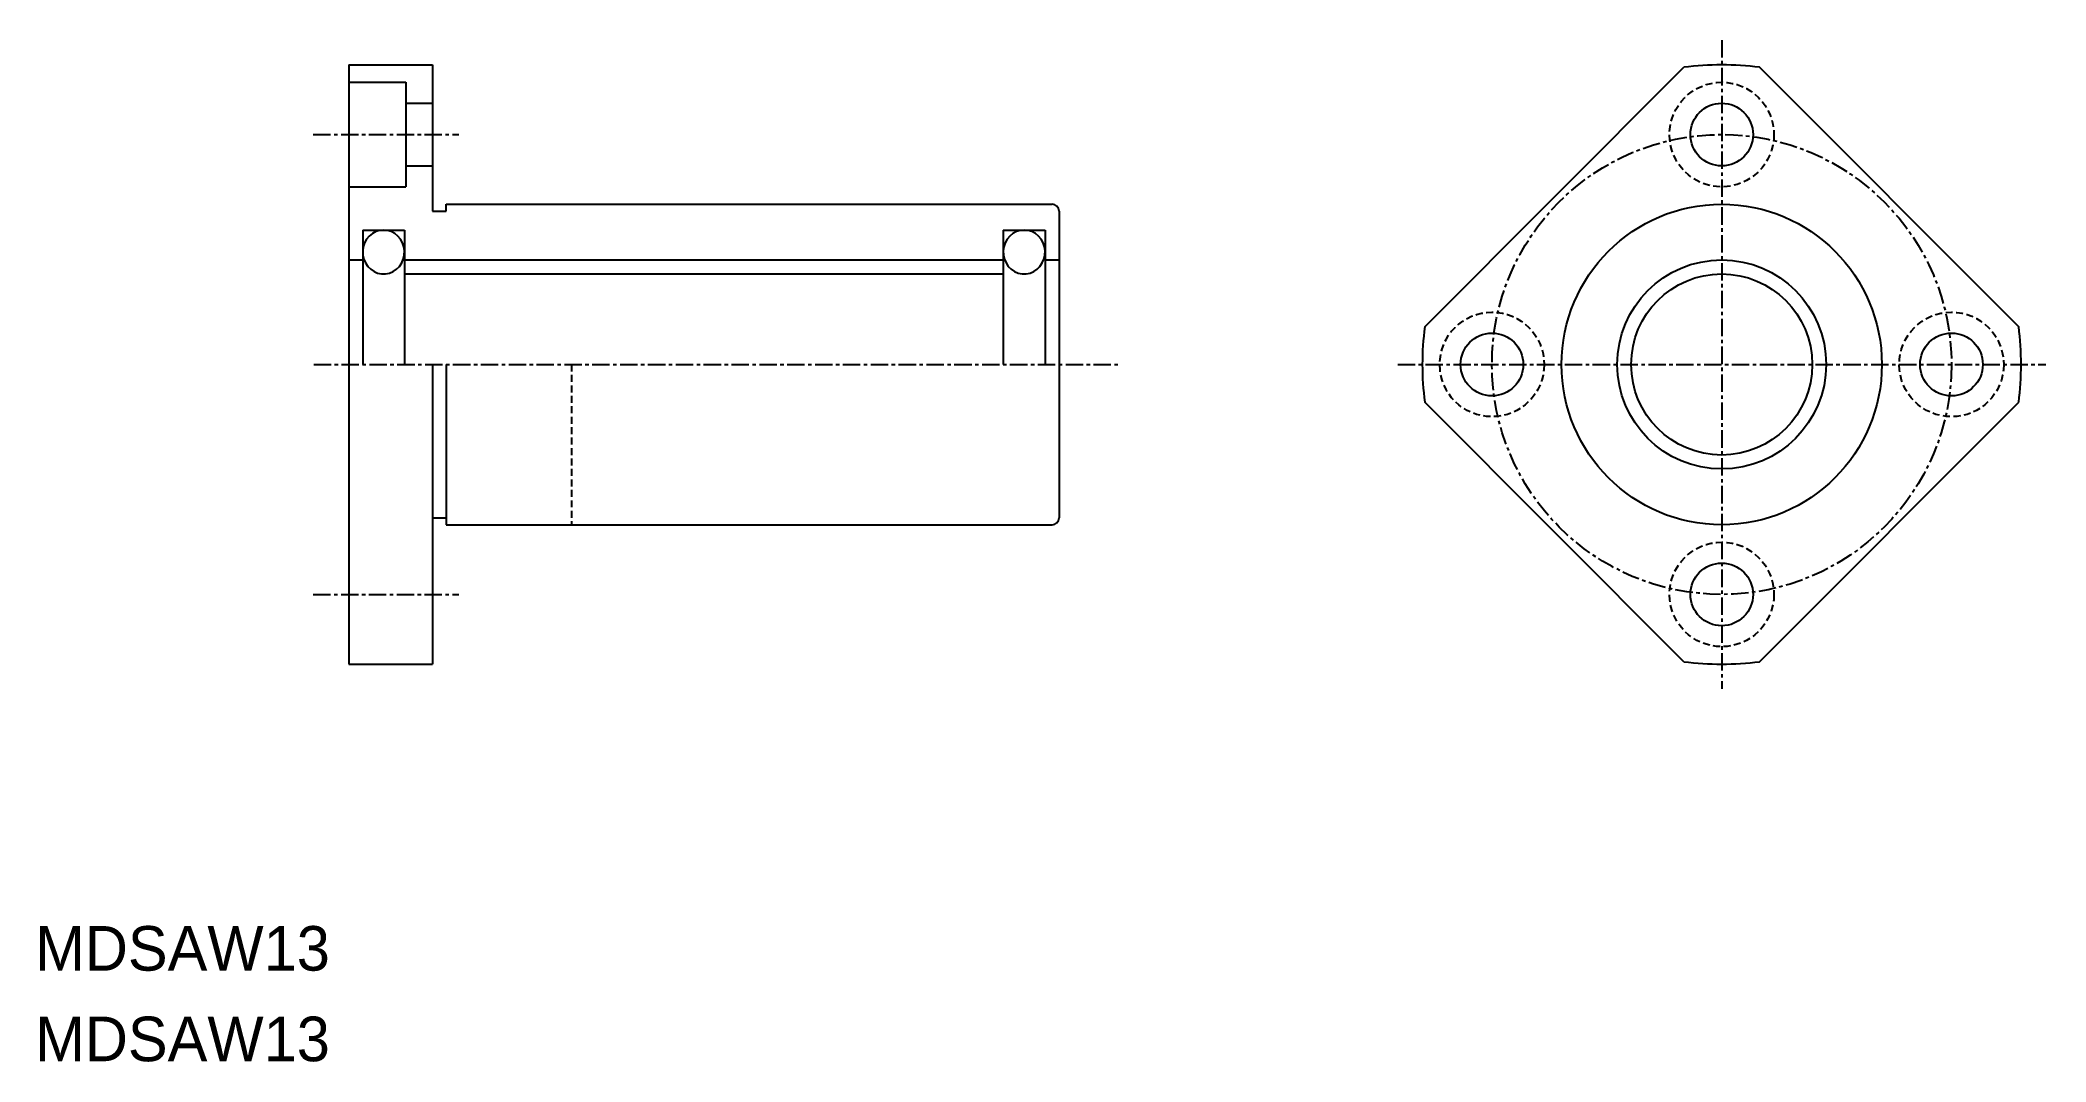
# Model space of a CAD drawing. Extents: x 10 to 154, y 10 to 83.
import ezdxf

# ---------------------------------------------------------------- set-up
doc = ezdxf.new("R2010")
doc.units = 0
doc.linetypes.add('CENTER', pattern=[2, 1.25, -0.25, 0.25, -0.25])
doc.linetypes.add('DASHED', pattern=[0.75, 0.5, -0.25])
doc.layers.get('0').update_dxf_attribs({"linetype": 'CONTINUOUS'})
doc.layers.add('CENTER', color=1, linetype='CENTER')

msp = doc.modelspace()

# ---------------------------------------------------------------- linework, layer by layer
at = {"color": 7, "linetype": 'CONTINUOUS'}
for p, q in [((32.52, 81.5), (32.52, 38.5)), ((32.52, 81.5), (38.52, 81.5)), ((38.52, 81.5), (38.52, 71)), ((109.79, 62.71), (128.4, 81.33)), ((152.44, 62.71), (133.83, 81.33)), ((32.52, 80.25), (36.62, 80.25)), ((36.62, 80.25), (36.62, 72.75)), ((36.62, 78.75), (38.52, 78.75)), ((36.62, 74.25), (38.52, 74.25)), ((32.52, 72.75), (36.62, 72.75)), ((38.52, 71), (39.52, 71)), ((39.52, 71.5), (83.02, 71.5)), ((39.52, 71), (39.52, 71.5)), ((83.52, 71), (83.52, 49)), ((33.52, 69.65), (33.52, 60)), ((33.52, 69.65), (36.52, 69.65)), ((36.52, 69.65), (36.52, 60)), ((79.52, 69.65), (82.52, 69.65)), ((79.52, 69.65), (79.52, 60)), ((82.52, 69.65), (82.52, 60)), ((32.52, 67.5), (33.52, 67.5)), ((33.52, 67.24), (33.52, 67.24)), ((36.52, 67.5), (79.52, 67.5)), ((36.52, 66.5), (79.52, 66.5)), ((82.52, 67.5), (83.52, 67.5)), ((33.52, 64.82), (33.52, 64.82)), ((38.52, 60), (38.52, 38.5)), ((39.52, 60), (39.52, 48.5)), ((128.4, 38.67), (109.79, 57.29)), ((133.83, 38.67), (152.44, 57.29)), ((38.52, 49), (39.52, 49)), ((39.52, 48.5), (83.02, 48.5)), ((32.52, 38.5), (38.52, 38.5))]:
    msp.add_line(p, q, dxfattribs=at)
at = {"color": 3, "linetype": 'DASHED'}
msp.add_line((48.52, 60), (48.52, 48.5), dxfattribs=at)
at = {"color": 7, "linetype": 'CONTINUOUS', "flags": 128}
for points in [[(35.02, 69.65), (34.73, 69.62), (34.46, 69.54), (34.21, 69.4), (33.98, 69.21), (33.8, 68.99), (33.65, 68.73), (33.56, 68.45), (33.52, 68.15), (33.53, 67.85), (33.6, 67.56), (33.72, 67.29), (33.88, 67.04), (34.09, 66.84), (34.33, 66.68), (34.59, 66.56), (34.87, 66.51), (35.16, 66.51), (35.44, 66.56), (35.7, 66.68), (35.94, 66.84), (36.15, 67.04), (36.32, 67.29), (36.43, 67.56), (36.5, 67.85), (36.52, 68.15), (36.48, 68.45), (36.38, 68.73), (36.24, 68.99), (36.05, 69.21), (35.83, 69.4), (35.57, 69.54), (35.3, 69.62)], [(81.02, 69.65), (80.73, 69.62), (80.46, 69.54), (80.21, 69.4), (79.98, 69.21), (79.8, 68.99), (79.65, 68.73), (79.56, 68.45), (79.52, 68.15), (79.53, 67.85), (79.6, 67.56), (79.72, 67.29), (79.88, 67.04), (80.09, 66.84), (80.33, 66.68), (80.59, 66.56), (80.87, 66.51), (81.16, 66.51), (81.44, 66.56), (81.7, 66.68), (81.94, 66.84), (82.15, 67.04), (82.32, 67.29), (82.43, 67.56), (82.5, 67.85), (82.52, 68.15), (82.48, 68.45), (82.38, 68.73), (82.24, 68.99), (82.05, 69.21), (81.83, 69.4), (81.57, 69.54), (81.3, 69.62)]]:
    msp.add_lwpolyline(points, close=True, dxfattribs=at)
at = {"color": 3, "linetype": 'DASHED'}
for centre in [(131.11, 76.5), (114.61, 60), (147.61, 60), (131.11, 43.5)]:
    msp.add_circle(centre, 3.75, dxfattribs=at)
at = {"color": 7, "linetype": 'CONTINUOUS'}
for centre, radius in [((131.11, 76.5), 2.25), ((131.11, 60), 11.5), ((131.11, 60), 7.5), ((131.11, 60), 6.5), ((114.61, 60), 2.25), ((147.61, 60), 2.25), ((131.11, 43.5), 2.25)]:
    msp.add_circle(centre, radius, dxfattribs=at)
for centre, radius, start, end in [((131.11, 60), 21.5, 82.7492, 97.2508), ((83.02, 71), 0.5, 0, 90), ((131.11, 60), 21.5, 172.7492, 187.2508), ((131.11, 60), 21.5, 352.7492, 7.2508), ((83.02, 49), 0.5, 270, 0), ((131.11, 60), 21.5, 262.7492, 277.2508)]:
    msp.add_arc(centre, radius, start, end, dxfattribs=at)
at = {"layer": 'CENTER', "color": 1, "linetype": 'CENTER'}
for p, q in [((131.11, 83.28), (131.11, 36.72)), ((29.96, 76.5), (40.42, 76.5)), ((30, 60), (87.84, 60)), ((107.84, 60), (154.39, 60)), ((29.96, 43.5), (40.42, 43.5))]:
    msp.add_line(p, q, dxfattribs=at)
msp.add_circle((131.11, 60), 16.5, dxfattribs=at)

# ---------------------------------------------------------------- texts
at = {"color": 7, "linetype": 'CONTINUOUS'}
for p in [(10, 16.5), (10, 10)]:
    msp.add_text('MDSAW13', height=3.2, dxfattribs=at).set_placement(p)

doc.saveas('drawing.dxf')
